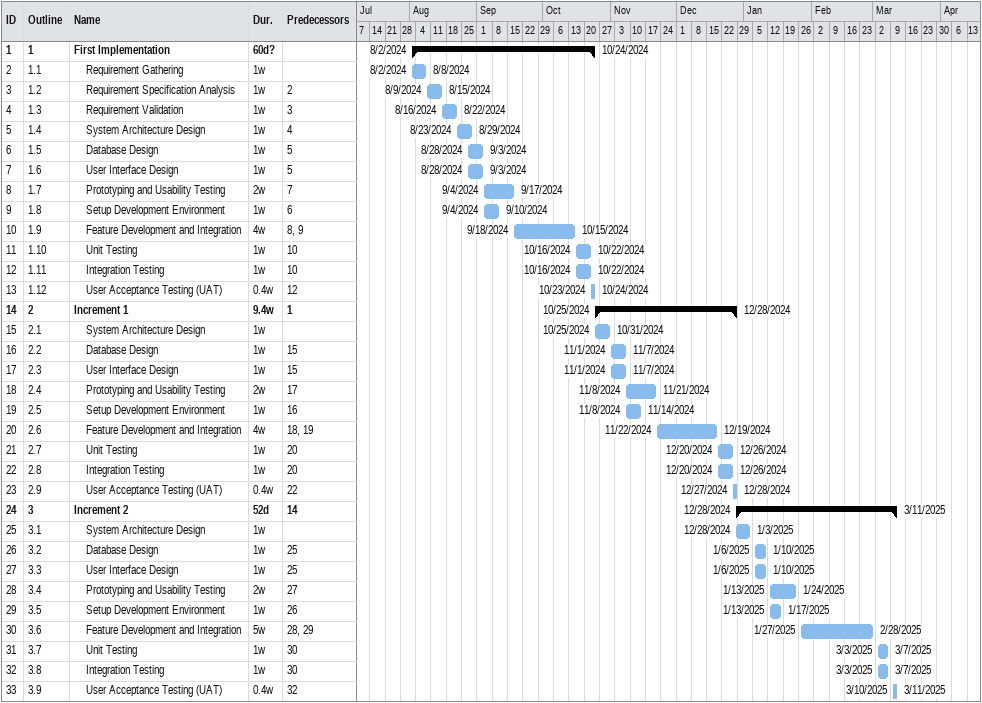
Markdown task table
| ID | WBS | Task | Duration | Start | Finish | Predecessors |
|---|---|---|---|---|---|---|
| 1 | 1 | **First Implementation** | 60d? | 2024-08-02 | 2024-10-24 |  |
| 2 | 1.1 | Requirement Gathering | 1w | 2024-08-02 | 2024-08-08 |  |
| 3 | 1.2 | Requirement Specification Analysis | 1w | 2024-08-09 | 2024-08-15 | 2 |
| 4 | 1.3 | Requirement Validation | 1w | 2024-08-16 | 2024-08-22 | 3 |
| 5 | 1.4 | System Architecture Design | 1w | 2024-08-23 | 2024-08-29 | 4 |
| 6 | 1.5 | Database Design | 1w | 2024-08-28 | 2024-09-03 | 5 |
| 7 | 1.6 | User Interface Design | 1w | 2024-08-28 | 2024-09-03 | 5 |
| 8 | 1.7 | Prototyping and Usability Testing | 2w | 2024-09-04 | 2024-09-17 | 7 |
| 9 | 1.8 | Setup Development Environment | 1w | 2024-09-04 | 2024-09-10 | 6 |
| 10 | 1.9 | Feature Development and Integration | 4w | 2024-09-18 | 2024-10-15 | 8, 9 |
| 11 | 1.10 | Unit Testing | 1w | 2024-10-16 | 2024-10-22 | 10 |
| 12 | 1.11 | Integration Testing | 1w | 2024-10-16 | 2024-10-22 | 10 |
| 13 | 1.12 | User Acceptance Testing (UAT) | 0.4w | 2024-10-23 | 2024-10-24 | 12 |
| 14 | 2 | **Increment 1** | 9.4w | 2024-10-25 | 2024-12-28 | 1 |
| 15 | 2.1 | System Architecture Design | 1w | 2024-10-25 | 2024-10-31 |  |
| 16 | 2.2 | Database Design | 1w | 2024-11-01 | 2024-11-07 | 15 |
| 17 | 2.3 | User Interface Design | 1w | 2024-11-01 | 2024-11-07 | 15 |
| 18 | 2.4 | Prototyping and Usability Testing | 2w | 2024-11-08 | 2024-11-21 | 17 |
| 19 | 2.5 | Setup Development Environment | 1w | 2024-11-08 | 2024-11-14 | 16 |
| 20 | 2.6 | Feature Development and Integration | 4w | 2024-11-22 | 2024-12-19 | 18, 19 |
| 21 | 2.7 | Unit Testing | 1w | 2024-12-20 | 2024-12-26 | 20 |
| 22 | 2.8 | Integration Testing | 1w | 2024-12-20 | 2024-12-26 | 20 |
| 23 | 2.9 | User Acceptance Testing (UAT) | 0.4w | 2024-12-27 | 2024-12-28 | 22 |
| 24 | 3 | **Increment 2** | 52d | 2024-12-28 | 2025-03-11 | 14 |
| 25 | 3.1 | System Architecture Design | 1w | 2024-12-28 | 2025-01-03 |  |
| 26 | 3.2 | Database Design | 1w | 2025-01-06 | 2025-01-10 | 25 |
| 27 | 3.3 | User Interface Design | 1w | 2025-01-06 | 2025-01-10 | 25 |
| 28 | 3.4 | Prototyping and Usability Testing | 2w | 2025-01-13 | 2025-01-24 | 27 |
| 29 | 3.5 | Setup Development Environment | 1w | 2025-01-13 | 2025-01-17 | 26 |
| 30 | 3.6 | Feature Development and Integration | 5w | 2025-01-27 | 2025-02-28 | 28, 29 |
| 31 | 3.7 | Unit Testing | 1w | 2025-03-03 | 2025-03-07 | 30 |
| 32 | 3.8 | Integration Testing | 1w | 2025-03-03 | 2025-03-07 | 30 |
| 33 | 3.9 | User Acceptance Testing (UAT) | 0.4w | 2025-03-10 | 2025-03-11 | 32 |
